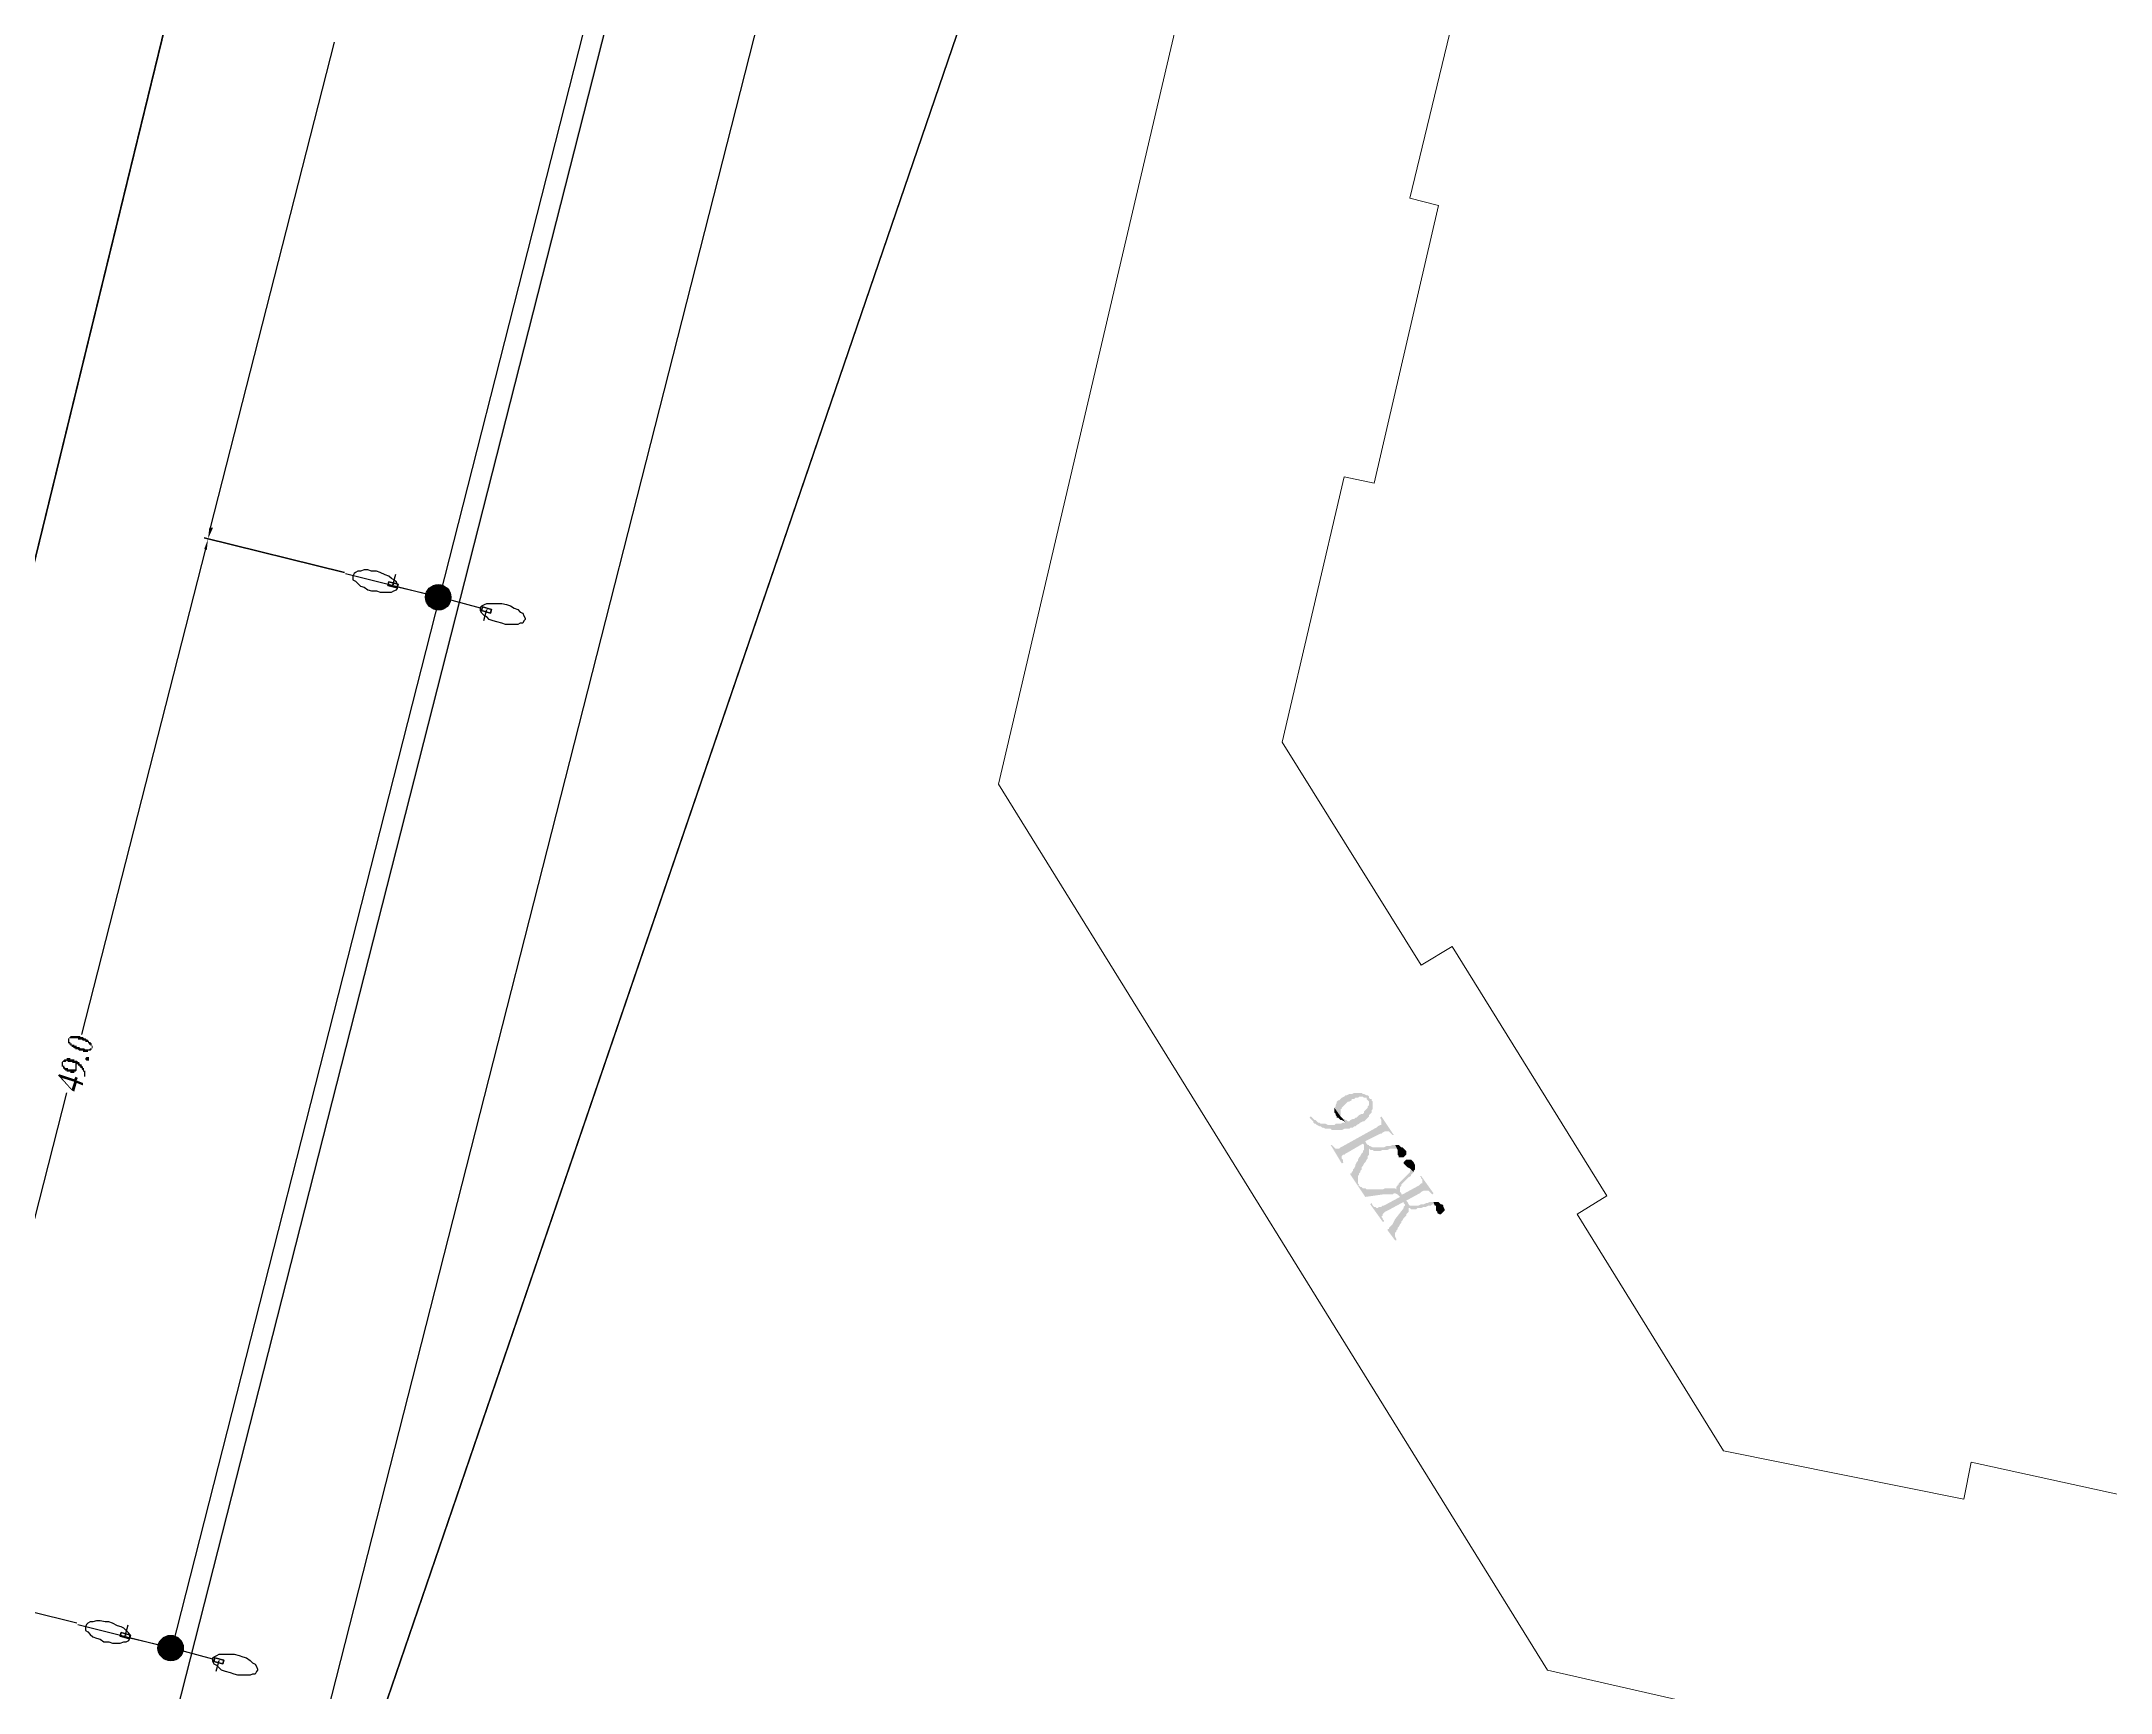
# Model space of a CAD drawing. Extents: x 243 to 885, y -99 to 1005.
# Drawn here: x 482.2 to 575.7, y 690.7 to 765.3 of the extents above; entities that cross this region are included whole.
import ezdxf

# ---------------------------------------------------------------- set-up
doc = ezdxf.new("R2010")
doc.units = 0
doc.header["$MEASUREMENT"] = 0
for name, color, linetype in [('DLXLUM01', 6, 'Continuous'), ('DLXLUMEX', 2, 'Continuous'), ('DLXSCENE', 7, 'Continuous'), ('PDF _Геометрия', 7, 'Continuous'), ('PDF _Сплошная заливка', 7, 'Continuous')]:
    doc.layers.add(name, color=color, linetype=linetype)

# ---------------------------------------------------------------- blocks, each defined once
blk = doc.blocks.new('*U30')
for p, q in [((-0.187, 0.139), (-0.232, -0.025)), ((-0.232, -0.025), (-0.187, 0.139)), ((-0.187, 0.139), (-0.232, -0.025)), ((-0.232, -0.025), (-0.187, 0.139)), ((0.232, 0.025), (-0.187, 0.139)), ((-0.187, 0.139), (-0.187, 0.139)), ((-0.187, 0.139), (0.232, 0.025)), ((0.232, 0.025), (-0.187, 0.139)), ((-0.187, 0.139), (-0.187, 0.139)), ((-0.187, 0.139), (0.232, 0.025)), ((0.187, -0.139), (0.232, 0.025)), ((0.187, -0.139), (0.232, 0.025)), ((0.232, 0.025), (0.187, -0.139)), ((0.232, 0.025), (0.187, -0.139)), ((0.232, 0.025), (0.232, 0.025)), ((0.232, 0.025), (0.232, 0.025)), ((-0.232, -0.025), (0.187, -0.139)), ((0.187, -0.139), (-0.232, -0.025)), ((-0.232, -0.025), (-0.232, -0.025)), ((-0.232, -0.025), (0.187, -0.139)), ((-0.232, -0.025), (-0.232, -0.025)), ((0.187, -0.139), (-0.232, -0.025)), ((0.187, -0.139), (0.187, -0.139)), ((0.187, -0.139), (0.187, -0.139))]:
    blk.add_line(p, q)
at = {"color": 1}
blk.add_line((0, 0), (-0.132, -0.482), dxfattribs=at)
at = {"layer": 'DLXLUMEX', "color": 7}
blk.add_text('1', height=0.1, dxfattribs=at).set_placement((0, 0))
blk = doc.blocks.new('*U31')
for p, q in [((-0.187, 0.139), (-0.232, -0.025)), ((-0.232, -0.025), (-0.187, 0.139)), ((-0.187, 0.139), (-0.232, -0.025)), ((-0.232, -0.025), (-0.187, 0.139)), ((0.232, 0.025), (-0.187, 0.139)), ((-0.187, 0.139), (-0.187, 0.139)), ((-0.187, 0.139), (0.232, 0.025)), ((0.232, 0.025), (-0.187, 0.139)), ((-0.187, 0.139), (-0.187, 0.139)), ((-0.187, 0.139), (0.232, 0.025)), ((0.187, -0.139), (0.232, 0.025)), ((0.232, 0.025), (0.187, -0.139)), ((0.187, -0.139), (0.232, 0.025)), ((0.232, 0.025), (0.187, -0.139)), ((0.232, 0.025), (0.232, 0.025)), ((0.232, 0.025), (0.232, 0.025)), ((-0.232, -0.025), (0.187, -0.139)), ((0.187, -0.139), (-0.232, -0.025)), ((-0.232, -0.025), (-0.232, -0.025)), ((-0.232, -0.025), (0.187, -0.139)), ((-0.232, -0.025), (-0.232, -0.025)), ((0.187, -0.139), (-0.232, -0.025)), ((0.187, -0.139), (0.187, -0.139)), ((0.187, -0.139), (0.187, -0.139))]:
    blk.add_line(p, q)
at = {"color": 1}
blk.add_line((0, 0), (-0.132, -0.482), dxfattribs=at)
at = {"layer": 'DLXLUMEX', "color": 7}
blk.add_text('1', height=0.1, dxfattribs=at).set_placement((0, 0))
blk = doc.blocks.new('*U43')
for p, q in [((-0.189, 0.138), (-0.232, -0.027)), ((-0.232, -0.027), (-0.189, 0.138)), ((-0.189, 0.138), (-0.232, -0.027)), ((-0.232, -0.027), (-0.189, 0.138)), ((0.232, 0.027), (-0.189, 0.138)), ((-0.189, 0.138), (-0.189, 0.138)), ((0.232, 0.027), (-0.189, 0.138)), ((-0.189, 0.138), (-0.189, 0.138)), ((-0.189, 0.138), (0.232, 0.027)), ((-0.189, 0.138), (0.232, 0.027)), ((0.189, -0.138), (0.232, 0.027)), ((0.232, 0.027), (0.189, -0.138)), ((0.189, -0.138), (0.232, 0.027)), ((0.232, 0.027), (0.189, -0.138)), ((0.232, 0.027), (0.232, 0.027)), ((0.232, 0.027), (0.232, 0.027)), ((-0.232, -0.027), (0.189, -0.138)), ((-0.232, -0.027), (0.189, -0.138)), ((0.189, -0.138), (-0.232, -0.027)), ((-0.232, -0.027), (-0.232, -0.027)), ((-0.232, -0.027), (-0.232, -0.027)), ((0.189, -0.138), (-0.232, -0.027)), ((0.189, -0.138), (0.189, -0.138)), ((0.189, -0.138), (0.189, -0.138))]:
    blk.add_line(p, q)
at = {"color": 1}
blk.add_line((0, 0), (0.127, 0.484), dxfattribs=at)
at = {"layer": 'DLXLUMEX', "color": 7}
blk.add_text('1', height=0.1, dxfattribs=at).set_placement((0, 0))
blk = doc.blocks.new('*U45')
for p, q in [((-0.189, 0.138), (-0.232, -0.027)), ((-0.232, -0.027), (-0.189, 0.138)), ((-0.189, 0.138), (-0.232, -0.027)), ((-0.232, -0.027), (-0.189, 0.138)), ((0.232, 0.027), (-0.189, 0.138)), ((-0.189, 0.138), (-0.189, 0.138)), ((-0.189, 0.138), (-0.189, 0.138)), ((-0.189, 0.138), (0.232, 0.027)), ((0.232, 0.027), (-0.189, 0.138)), ((-0.189, 0.138), (0.232, 0.027)), ((0.189, -0.138), (0.232, 0.027)), ((0.189, -0.138), (0.232, 0.027)), ((0.232, 0.027), (0.189, -0.138)), ((0.232, 0.027), (0.189, -0.138)), ((0.232, 0.027), (0.232, 0.027)), ((0.232, 0.027), (0.232, 0.027)), ((-0.232, -0.027), (0.189, -0.138)), ((0.189, -0.138), (-0.232, -0.027)), ((-0.232, -0.027), (-0.232, -0.027)), ((-0.232, -0.027), (0.189, -0.138)), ((-0.232, -0.027), (-0.232, -0.027)), ((0.189, -0.138), (-0.232, -0.027)), ((0.189, -0.138), (0.189, -0.138)), ((0.189, -0.138), (0.189, -0.138))]:
    blk.add_line(p, q)
at = {"color": 1}
blk.add_line((0, 0), (0.127, 0.484), dxfattribs=at)
at = {"layer": 'DLXLUMEX', "color": 7}
blk.add_text('1', height=0.1, dxfattribs=at).set_placement((0, 0))
blk = doc.blocks.new('*U46')
for p, q in [((253.475, 1057.35), (178.894, 751.915)), ((202.131, 735.118), (308.348, 1045.59))]:
    blk.add_line(p, q)

msp = doc.modelspace()

# ---------------------------------------------------------------- hatches: boundary and pattern name
at = {"layer": 'PDF _Сплошная заливка', "linetype": 'ByBlock', "transparency": 33554559}
for points in [[(551.775, 938.928), (551.663, 938.986), (485.537, 679.241), (485.594, 679.184)], [(500.377, 739.662), (500.601, 739.886), (500.657, 740.166), (500.601, 740.446), (500.377, 740.67), (500.097, 740.726), (499.817, 740.67), (499.593, 740.446), (499.537, 740.166), (499.593, 739.886), (499.817, 739.662), (500.097, 739.606)], [(483.355, 720.177), (483.355, 720.065), (483.411, 720.177), (483.411, 720.233), (483.467, 720.233), (483.523, 720.233), (483.579, 720.233), (483.635, 720.233), (483.691, 720.233), (483.747, 720.233), (483.803, 720.233), (483.803, 720.177), (483.859, 720.177), (483.915, 720.177), (483.971, 720.177), (484.027, 720.121), (484.083, 720.121), (484.139, 720.121), (484.139, 720.065), (484.195, 720.065), (484.251, 720.065), (484.251, 720.009), (484.307, 720.009), (484.307, 719.953), (484.363, 719.953), (484.363, 719.897), (484.419, 719.897), (484.419, 719.841), (484.363, 719.673), (484.419, 719.729), (484.419, 719.785), (484.475, 719.785), (484.475, 719.841), (484.475, 719.897), (484.419, 719.897), (484.419, 719.953), (484.419, 720.009), (484.363, 720.065), (484.307, 720.065), (484.307, 720.121), (484.251, 720.121), (484.251, 720.177), (484.195, 720.177), (484.139, 720.233), (484.083, 720.233), (484.027, 720.289), (483.971, 720.289), (483.915, 720.289), (483.915, 720.345), (483.859, 720.345), (483.803, 720.345), (483.747, 720.345), (483.691, 720.345), (483.635, 720.345), (483.579, 720.345), (483.523, 720.345), (483.467, 720.345), (483.467, 720.289), (483.411, 720.289), (483.411, 720.233), (483.355, 720.233)], [(483.355, 720.065), (483.355, 720.009), (483.411, 720.009), (483.411, 719.953), (483.467, 719.953), (483.467, 719.897), (483.523, 719.897), (483.523, 719.841), (483.579, 719.841), (483.635, 719.785), (483.691, 719.785), (483.691, 719.729), (483.747, 719.729), (483.803, 719.729), (483.859, 719.673), (483.915, 719.673), (483.971, 719.673), (484.027, 719.673), (484.027, 719.617), (484.083, 719.617), (484.139, 719.617), (484.195, 719.617), (484.251, 719.617), (484.251, 719.673), (484.307, 719.673), (484.363, 719.673), (484.419, 719.841), (484.419, 719.785), (484.363, 719.785), (484.307, 719.729), (484.251, 719.729), (484.195, 719.729), (484.139, 719.729), (484.083, 719.785), (484.027, 719.785), (483.971, 719.785), (483.915, 719.785), (483.859, 719.841), (483.803, 719.841), (483.747, 719.841), (483.747, 719.897), (483.691, 719.897), (483.635, 719.897), (483.635, 719.953), (483.579, 719.953), (483.523, 719.953), (483.523, 720.009), (483.467, 720.009), (483.467, 720.065), (483.411, 720.065), (483.411, 720.121), (483.411, 720.177)], [(483.075, 719.113), (483.075, 719.001), (483.131, 719.113), (483.131, 719.169), (483.187, 719.169), (483.243, 719.169), (483.299, 719.225), (483.355, 719.169), (483.411, 719.169), (483.467, 719.169), (483.523, 719.169), (483.579, 719.113), (483.635, 719.113), (483.691, 719.113), (483.691, 719.057), (483.691, 719.001), (483.747, 719.057), (483.803, 719.057), (483.803, 719.001), (483.859, 719.001), (483.859, 718.945), (483.915, 718.945), (483.915, 718.889), (483.971, 718.889), (483.971, 718.833), (484.027, 718.777), (484.027, 718.721), (484.083, 718.721), (484.083, 718.665), (484.083, 718.609), (484.083, 718.553), (484.083, 718.497), (484.139, 718.497), (484.139, 718.553), (484.139, 718.609), (484.139, 718.665), (484.139, 718.721), (484.139, 718.777), (484.083, 718.777), (484.083, 718.833), (484.083, 718.889), (484.027, 718.889), (484.027, 718.945), (483.971, 719.001), (483.971, 719.057), (483.915, 719.057), (483.859, 719.113), (483.859, 719.169), (483.803, 719.169), (483.747, 719.225), (483.691, 719.225), (483.635, 719.225), (483.635, 719.281), (483.579, 719.281), (483.523, 719.281), (483.467, 719.281), (483.467, 719.337), (483.411, 719.337), (483.355, 719.337), (483.299, 719.337), (483.299, 719.281), (483.243, 719.281), (483.187, 719.281), (483.131, 719.225), (483.075, 719.169)], [(483.075, 719.001), (483.075, 718.945), (483.131, 718.945), (483.131, 718.889), (483.187, 718.833), (483.243, 718.777), (483.299, 718.777), (483.299, 718.721), (483.355, 718.721), (483.411, 718.721), (483.467, 718.721), (483.467, 718.665), (483.523, 718.665), (483.579, 718.665), (483.635, 718.665), (483.635, 718.721), (483.691, 718.945), (483.691, 718.889), (483.691, 718.833), (483.635, 718.833), (483.579, 718.833), (483.523, 718.833), (483.467, 718.833), (483.411, 718.833), (483.355, 718.833), (483.355, 718.889), (483.299, 718.889), (483.243, 718.889), (483.187, 718.945), (483.187, 719.001), (483.131, 719.001), (483.131, 719.057), (483.131, 719.113)], [(484.139, 719.337), (484.195, 719.393), (484.251, 719.393), (484.307, 719.393), (484.307, 719.337), (484.307, 719.281), (484.307, 719.225), (484.251, 719.225), (484.195, 719.225), (484.139, 719.281), (484.139, 719.337)], [(482.963, 718.609), (482.908, 718.553), (483.523, 717.881), (483.635, 717.825), (483.747, 718.217), (484.027, 718.105), (484.027, 718.217), (483.747, 718.329), (483.803, 718.441), (483.691, 718.497), (483.635, 718.385), (483.523, 717.937), (483.075, 718.441)], [(482.963, 718.609), (483.075, 718.441), (483.635, 718.273), (483.523, 717.937), (483.635, 718.385)], [(483.691, 719.001), (483.691, 718.945), (483.635, 718.721), (483.691, 718.721), (483.747, 718.777), (483.747, 718.833), (483.747, 718.889), (483.747, 718.945), (483.747, 719.001), (483.747, 719.057)], [(542.259, 717.489), (542.203, 717.489), (542.147, 717.545), (542.147, 717.601), (542.091, 717.657), (542.035, 717.657), (541.923, 717.713), (542.091, 717.433), (542.147, 717.377), (542.147, 717.321), (542.147, 717.265), (542.147, 717.209), (542.091, 717.153), (542.091, 717.097), (542.035, 717.041), (541.979, 716.985), (541.923, 716.929), (541.923, 716.873), (541.867, 716.817), (541.811, 716.817), (541.699, 716.761), (541.643, 716.705), (541.587, 716.649), (541.531, 716.649), (541.475, 716.593), (541.419, 716.593), (541.307, 716.537), (541.251, 716.481), (541.195, 716.481), (541.139, 716.537), (541.083, 716.537), (541.027, 716.593), (540.971, 716.593), (541.083, 716.425), (541.027, 716.425), (540.971, 716.425), (540.859, 716.369), (540.803, 716.369), (540.691, 716.369), (540.635, 716.369), (540.579, 716.313), (540.467, 716.313), (540.411, 716.313), (540.355, 716.313), (540.299, 716.313), (540.187, 716.369), (540.131, 716.369), (540.019, 716.369), (539.963, 716.369), (539.907, 716.425), (539.851, 716.425), (539.795, 716.481), (539.739, 716.537), (539.683, 716.537), (539.627, 716.593), (539.571, 716.649), (539.515, 716.705), (539.459, 716.649), (539.515, 716.593), (539.571, 716.537), (539.627, 716.481), (539.627, 716.425), (539.683, 716.369), (539.739, 716.369), (539.795, 716.313), (539.907, 716.257), (539.963, 716.257), (540.019, 716.201), (540.075, 716.201), (540.187, 716.145), (540.243, 716.145), (540.299, 716.145), (540.411, 716.145), (540.467, 716.089), (540.579, 716.089), (540.635, 716.089), (540.691, 716.089), (540.803, 716.089), (540.859, 716.089), (540.915, 716.089), (541.027, 716.145), (541.083, 716.145), (541.139, 716.145), (541.251, 716.145), (541.307, 716.201), (541.419, 716.201), (541.475, 716.257), (541.531, 716.257), (541.587, 716.313), (541.699, 716.369), (541.755, 716.425), (541.867, 716.481), (541.923, 716.481), (541.979, 716.537), (542.035, 716.593), (542.091, 716.649), (542.147, 716.705), (542.147, 716.761), (542.203, 716.817), (542.259, 716.873), (542.259, 716.985), (542.315, 717.041), (542.315, 717.097), (542.315, 717.153), (542.315, 717.265), (542.315, 717.321), (542.315, 717.377), (542.259, 717.433)], [(541.923, 717.713), (541.867, 717.713), (541.811, 717.769), (541.643, 717.769), (541.531, 717.769), (541.475, 717.769), (541.363, 717.713), (541.307, 717.713), (541.251, 717.713), (541.139, 717.657), (541.083, 717.657), (541.027, 717.601), (540.915, 717.545), (540.859, 717.489), (540.803, 717.433), (540.747, 717.433), (540.691, 717.377), (540.691, 717.321), (540.635, 717.209), (540.635, 717.153), (540.579, 717.097), (540.859, 716.705), (540.859, 716.761), (540.859, 716.817), (540.859, 716.873), (540.859, 716.929), (540.859, 717.041), (540.915, 717.041), (540.915, 717.097), (540.971, 717.153), (541.027, 717.209), (541.083, 717.265), (541.139, 717.321), (541.195, 717.377), (541.251, 717.377), (541.363, 717.433), (541.363, 717.489), (541.475, 717.489), (541.531, 717.545), (541.643, 717.545), (541.699, 717.601), (541.755, 717.601), (541.811, 717.601), (541.867, 717.601), (541.923, 717.545), (542.035, 717.545), (542.035, 717.489), (542.091, 717.433)], [(543.266, 715.866), (542.706, 716.705), (542.65, 716.649), (542.706, 716.537), (542.706, 716.481), (542.706, 716.425), (542.706, 716.369), (542.706, 716.313), (542.65, 716.313), (542.538, 716.257), (542.482, 716.201), (540.971, 715.362), (540.859, 715.306), (540.803, 715.25), (540.747, 715.25), (540.691, 715.25), (540.635, 715.25), (540.579, 715.306), (540.523, 715.362), (540.467, 715.418), (540.411, 715.418), (540.915, 714.578), (541.027, 714.634), (540.971, 714.634), (540.971, 714.746), (540.915, 714.802), (540.915, 714.858), (540.915, 714.914), (540.971, 714.97), (541.027, 714.97), (541.083, 715.026), (541.195, 715.082), (541.867, 715.474), (542.147, 715.082), (542.147, 715.138), (542.147, 715.194), (542.147, 715.25), (542.203, 715.194), (542.259, 715.194), (541.979, 715.586), (542.65, 715.922), (542.706, 715.922), (542.762, 715.978), (542.874, 716.034), (542.93, 716.034), (542.986, 716.034), (543.042, 716.034), (543.098, 715.978), (543.154, 715.922), (543.21, 715.866)], [(540.971, 716.593), (540.915, 716.649), (540.859, 716.705), (540.579, 717.097), (540.579, 717.041), (540.579, 716.985), (540.579, 716.929), (540.579, 716.873), (540.635, 716.817), (540.635, 716.761), (540.691, 716.705), (540.691, 716.649), (540.747, 716.649), (540.803, 716.593), (540.859, 716.537), (540.915, 716.537), (541.027, 716.481), (541.083, 716.425)], [(542.147, 715.082), (541.867, 715.474), (541.923, 715.418), (541.923, 715.362), (541.923, 715.306), (541.923, 715.25), (541.923, 715.194), (541.867, 715.138), (541.867, 715.082), (541.811, 715.026), (541.755, 714.914), (541.699, 714.858), (541.643, 714.746), (541.643, 714.69), (541.587, 714.634), (541.531, 714.522), (541.531, 714.466), (541.475, 714.354), (541.419, 714.298), (541.419, 714.242), (541.363, 714.186), (541.363, 714.13), (541.307, 714.13), (541.307, 714.074), (541.643, 713.57), (541.699, 713.626), (541.643, 713.682), (541.643, 713.738), (541.643, 713.794), (541.643, 713.85), (541.643, 713.906), (541.643, 713.962), (541.643, 714.018), (541.699, 714.074), (541.699, 714.13), (541.755, 714.186), (541.755, 714.242), (541.811, 714.298), (541.811, 714.41), (541.867, 714.466), (541.923, 714.578), (541.979, 714.634), (542.035, 714.746), (542.091, 714.802), (542.091, 714.914), (542.147, 714.97), (542.147, 715.026)], [(543.322, 715.418), (543.21, 715.418), (543.098, 715.362), (542.93, 715.362), (542.818, 715.306), (542.762, 715.306), (542.65, 715.306), (542.594, 715.306), (542.538, 715.306), (542.426, 715.306), (542.371, 715.306), (542.315, 715.306), (542.203, 715.362), (542.147, 715.362), (542.147, 715.418), (542.091, 715.418), (542.035, 715.474), (541.979, 715.586), (542.259, 715.194), (542.315, 715.194), (542.371, 715.138), (542.426, 715.138), (542.482, 715.138), (542.594, 715.138), (542.65, 715.138), (542.762, 715.194), (542.874, 715.194), (542.93, 715.194), (542.986, 715.194), (543.098, 715.25), (543.21, 715.25), (543.266, 715.25), (543.322, 715.25), (543.378, 715.25), (543.434, 715.194)], [(543.77, 715.194), (543.714, 715.25), (543.658, 715.306), (543.602, 715.306), (543.546, 715.362), (543.49, 715.418), (543.434, 715.418), (543.322, 715.418), (543.434, 715.194), (543.434, 715.138), (543.434, 715.082), (543.434, 715.026), (543.434, 714.97), (543.49, 714.914), (543.49, 714.858), (543.602, 714.858), (543.658, 714.858), (543.714, 714.858), (543.77, 714.914), (543.826, 714.97), (543.826, 715.026), (543.826, 715.082), (543.826, 715.138)], [(544.162, 714.634), (544.106, 714.69), (544.05, 714.746), (543.994, 714.746), (543.938, 714.746), (543.882, 714.746), (543.826, 714.746), (543.77, 714.69), (543.714, 714.634), (543.714, 714.578), (543.77, 714.522), (543.826, 714.466), (543.882, 714.41), (543.994, 714.354), (544.162, 714.186), (544.162, 714.242), (544.218, 714.298), (544.218, 714.354), (544.218, 714.41), (544.218, 714.466), (544.218, 714.522)], [(545.058, 712.842), (544.89, 712.842), (544.778, 712.786), (544.722, 712.786), (544.61, 712.73), (544.498, 712.73), (544.386, 712.674), (544.33, 712.674), (544.274, 712.674), (544.218, 712.674), (544.162, 712.674), (544.106, 712.674), (543.994, 712.674), (543.938, 712.73), (543.882, 712.842), (543.378, 713.514), (543.378, 713.402), (543.322, 713.458), (543.266, 713.458), (543.21, 713.458), (543.098, 713.458), (542.986, 713.458), (542.874, 713.458), (542.762, 713.402), (542.65, 713.402), (542.538, 713.402), (542.482, 713.402), (542.371, 713.402), (542.315, 713.402), (542.259, 713.402), (542.203, 713.402), (542.147, 713.402), (542.091, 713.402), (542.035, 713.402), (541.979, 713.458), (541.867, 713.458), (541.811, 713.514), (541.755, 713.514), (541.699, 713.57), (541.643, 713.57), (541.979, 713.066), (542.762, 713.178), (542.874, 713.178), (542.986, 713.178), (543.098, 713.178), (543.21, 713.178), (543.266, 713.234), (543.322, 713.234), (543.434, 713.178), (543.49, 713.122), (543.714, 712.786), (543.938, 712.506), (543.938, 712.562), (543.994, 712.562), (544.05, 712.506), (544.162, 712.506), (544.218, 712.506), (544.274, 712.506), (544.33, 712.562), (544.386, 712.562), (544.498, 712.562), (544.61, 712.618), (544.666, 712.618), (544.722, 712.618), (544.834, 712.674), (544.946, 712.674), (545.002, 712.73), (545.058, 712.73), (545.114, 712.73), (545.114, 712.674)], [(544.162, 714.186), (543.994, 714.354), (544.05, 714.298), (543.994, 714.242), (543.994, 714.186), (543.938, 714.13), (543.882, 714.074), (543.77, 713.962), (543.714, 713.906), (543.658, 713.85), (543.602, 713.794), (543.546, 713.738), (543.49, 713.682), (543.49, 713.626), (543.434, 713.626), (543.434, 713.57), (543.378, 713.514), (543.882, 712.842), (543.602, 713.234), (543.546, 713.29), (543.546, 713.346), (543.546, 713.402), (543.546, 713.458), (543.546, 713.514), (543.602, 713.57), (543.602, 713.626), (543.658, 713.682), (543.714, 713.738), (543.77, 713.794), (543.826, 713.85), (543.882, 713.906), (543.938, 713.962), (544.05, 714.018), (544.05, 714.074), (544.106, 714.13)], [(545.058, 713.234), (544.498, 714.018), (544.442, 713.962), (544.498, 713.962), (544.498, 713.906), (544.554, 713.85), (544.554, 713.794), (544.554, 713.738), (544.554, 713.682), (544.498, 713.682), (544.442, 713.626), (544.386, 713.57), (544.274, 713.514), (543.658, 713.178), (543.602, 713.178), (543.602, 713.234), (543.882, 712.842), (543.826, 712.898), (544.442, 713.234), (544.498, 713.29), (544.61, 713.346), (544.666, 713.346), (544.722, 713.346), (544.778, 713.346), (544.834, 713.346), (544.89, 713.29), (544.946, 713.234), (545.002, 713.178)], [(543.714, 712.786), (543.49, 713.122), (543.546, 713.066), (542.818, 712.674), (542.762, 712.674), (542.706, 712.618), (542.594, 712.618), (542.538, 712.562), (542.482, 712.562), (542.426, 712.618), (542.371, 712.618), (542.315, 712.674), (542.259, 712.786), (542.203, 712.73), (542.762, 711.946), (542.818, 711.946), (542.818, 712.002), (542.762, 712.058), (542.762, 712.114), (542.706, 712.17), (542.762, 712.226), (542.762, 712.282), (542.818, 712.338), (542.874, 712.394), (542.986, 712.45), (543.714, 712.842)], [(543.938, 712.506), (543.714, 712.786), (543.77, 712.73), (543.77, 712.674), (543.714, 712.618), (543.714, 712.562), (543.322, 712.058), (543.266, 711.946), (543.21, 711.834), (543.154, 711.778), (543.098, 711.722), (543.042, 711.666), (543.042, 711.61), (542.986, 711.61), (542.986, 711.554), (543.322, 711.106), (543.378, 711.106), (543.378, 711.162), (543.322, 711.274), (543.322, 711.33), (543.322, 711.386), (543.322, 711.442), (543.378, 711.498), (543.378, 711.554), (543.434, 711.61), (543.434, 711.666), (543.49, 711.722), (543.546, 711.834), (543.602, 711.89), (543.602, 711.946), (543.658, 712.002), (543.714, 712.114), (543.77, 712.17), (543.826, 712.226), (543.826, 712.282), (543.882, 712.338), (543.938, 712.394)], [(545.506, 712.674), (545.45, 712.73), (545.394, 712.73), (545.338, 712.786), (545.282, 712.842), (545.17, 712.842), (545.114, 712.842), (545.058, 712.842), (545.114, 712.674), (545.17, 712.674), (545.17, 712.618), (545.17, 712.506), (545.17, 712.45), (545.226, 712.394), (545.226, 712.338), (545.338, 712.282), (545.394, 712.282), (545.45, 712.338), (545.506, 712.394), (545.562, 712.45), (545.562, 712.506), (545.506, 712.618)], [(488.283, 692.181), (488.507, 692.405), (488.563, 692.685), (488.507, 692.965), (488.283, 693.189), (488.003, 693.245), (487.723, 693.189), (487.499, 692.965), (487.443, 692.685), (487.499, 692.405), (487.723, 692.181), (488.003, 692.125)]]:
    msp.add_hatch(color=256, dxfattribs=at).paths.add_polyline_path(points)
h = msp.add_hatch(color=256, dxfattribs=at)
h.paths.add_polyline_path([(489.906, 743.301), (489.738, 743.301), (489.682, 742.797)])
h.paths.add_polyline_path([(489.515, 742.35), (489.626, 742.294), (489.682, 742.797)])

# ---------------------------------------------------------------- linework, layer by layer
at = {"layer": 'PDF _Геометрия', "linetype": 'ByBlock', "lineweight": 25}
for points in [[(485.594, 679.241), (568.629, 1005.336)], [(575.46, 1005.336), (494.048, 685.734)], [(489.794, 743.301), (495.394, 765.25)], [(489.57, 742.35), (483.971, 720.401)], [(502.001, 739.662), (500.153, 740.166), (498.249, 740.614)], [(477.7, 695.821), (483.299, 717.769)], [(483.747, 693.805), (477.42, 695.373)], [(489.906, 692.181), (488.059, 692.685), (486.155, 693.133)]]:
    msp.add_lwpolyline(points, dxfattribs=at)
at = {"layer": 'PDF _Геометрия', "color": 3, "linetype": 'ByBlock', "lineweight": 25}
msp.add_lwpolyline([(545.057, 1000.691), (599.929, 988.931), (493.714, 678.461), (504.407, 641.447), (324.731, -66.338), (291.584, -56.652), (468.909, 649.565), (472.101, 649.565), (480.667, 670.736), (470.477, 695.258)], close=True, dxfattribs=at)
at = {"layer": 'PDF _Геометрия', "color": 1, "linetype": 'ByBlock', "lineweight": 25}
msp.add_lwpolyline([(488.057, 692.681), (562.806, 986.243)], dxfattribs=at)
at = {"layer": 'PDF _Геометрия', "linetype": 'ByBlock', "lineweight": 18}
for points in [[(617.287, 676.392), (550.209, 691.677), (525.405, 731.711), (535.819, 776.224)], [(617.287, 676.392), (550.209, 691.677), (525.405, 731.711), (535.819, 776.224)], [(546.01, 766.538), (543.994, 758.195), (545.282, 757.859), (542.371, 745.317), (541.027, 745.597), (538.227, 733.615), (544.498, 723.536), (545.898, 724.376), (552.897, 713.122), (551.553, 712.282), (558.16, 701.588), (569.022, 699.404), (569.358, 701.084), (583.188, 698.06)], [(546.01, 766.538), (543.994, 758.195), (545.282, 757.859), (542.371, 745.317), (541.027, 745.597), (538.227, 733.615), (544.498, 723.536), (545.898, 724.376), (552.897, 713.122), (551.553, 712.282), (558.16, 701.588), (569.022, 699.404), (569.358, 701.084), (583.188, 698.06)]]:
    msp.add_lwpolyline(points, dxfattribs=at)
at = {"layer": 'PDF _Геометрия', "linetype": 'ByBlock', "lineweight": 25}
for points in [[(489.515, 742.853), (495.842, 741.286)], [(496.233, 741.118), (496.233, 740.95), (496.345, 740.894), (496.457, 740.782), (496.569, 740.67), (496.737, 740.614), (496.905, 740.502), (497.073, 740.446), (497.297, 740.446), (497.465, 740.39), (497.633, 740.39), (497.801, 740.39), (497.969, 740.39), (498.081, 740.446), (498.193, 740.502), (498.249, 740.558), (498.249, 740.67), (498.249, 740.726), (498.193, 740.838), (498.081, 740.95), (497.969, 741.006), (497.857, 741.118), (497.689, 741.174), (497.465, 741.286), (497.297, 741.342), (497.073, 741.342), (496.905, 741.398), (496.737, 741.398), (496.569, 741.342), (496.457, 741.342), (496.345, 741.286), (496.289, 741.23)], [(504.016, 739.158), (503.96, 739.102), (503.904, 738.99), (503.792, 738.99), (503.68, 738.934), (503.512, 738.934), (503.344, 738.934), (503.12, 738.934), (502.952, 738.99), (502.729, 739.046), (502.561, 739.102), (502.393, 739.158), (502.281, 739.27), (502.169, 739.326), (502.057, 739.438), (502.001, 739.55), (502.001, 739.606), (502.001, 739.718), (502.057, 739.774), (502.169, 739.83), (502.281, 739.886), (502.449, 739.886), (502.617, 739.886), (502.784, 739.886), (502.952, 739.886), (503.176, 739.83), (503.344, 739.774), (503.512, 739.662), (503.68, 739.606), (503.792, 739.494), (503.904, 739.438), (503.96, 739.326), (504.016, 739.214)], [(484.139, 693.637), (484.139, 693.469), (484.251, 693.413), (484.363, 693.301), (484.475, 693.189), (484.643, 693.133), (484.811, 693.077), (484.979, 692.965), (485.203, 692.965), (485.371, 692.909), (485.539, 692.909), (485.707, 692.909), (485.875, 692.965), (485.987, 692.965), (486.099, 693.021), (486.155, 693.133), (486.155, 693.189), (486.155, 693.301), (486.099, 693.357), (485.987, 693.469), (485.875, 693.581), (485.763, 693.637), (485.595, 693.693), (485.371, 693.805), (485.203, 693.861), (485.035, 693.861), (484.811, 693.917), (484.643, 693.917), (484.475, 693.861), (484.363, 693.861), (484.251, 693.805), (484.195, 693.749)], [(491.922, 691.677), (491.866, 691.621), (491.81, 691.509), (491.698, 691.509), (491.586, 691.453), (491.418, 691.453), (491.25, 691.453), (491.026, 691.453), (490.858, 691.509), (490.69, 691.565), (490.466, 691.621), (490.298, 691.677), (490.186, 691.789), (490.074, 691.901), (489.962, 691.957), (489.906, 692.069), (489.906, 692.125), (489.906, 692.237), (489.962, 692.293), (490.074, 692.349), (490.186, 692.405), (490.354, 692.405), (490.522, 692.405), (490.69, 692.405), (490.858, 692.405), (491.082, 692.349), (491.25, 692.293), (491.418, 692.237), (491.586, 692.125), (491.698, 692.013), (491.81, 691.957), (491.866, 691.845), (491.922, 691.733)]]:
    msp.add_lwpolyline(points, close=True, dxfattribs=at)
at = {"layer": 'PDF _Геометрия', "color": 2, "linetype": 'ByBlock', "lineweight": 25}
for points in [[(495.898, 741.23), (500.153, 740.166)], [(483.803, 693.749), (488.059, 692.685)]]:
    msp.add_lwpolyline(points, dxfattribs=at)
at = {"layer": 'PDF _Геометрия', "linetype": 'ByBlock', "lineweight": 25}
for centre, radius in [((500.086, 740.166), 0.571), ((500.086, 740.166), 0.571), ((500.097, 740.147), 0.56), ((487.992, 692.685), 0.571), ((487.992, 692.685), 0.571), ((488.003, 692.666), 0.56)]:
    msp.add_circle(centre, radius, dxfattribs=at)

# ---------------------------------------------------------------- block references
at = {"layer": 'DLXLUM01'}
for name, p in [('*U43', (498.035, 740.722)), ('*U31', (502.265, 739.586)), ('*U45', (485.941, 693.241)), ('*U30', (490.171, 692.105))]:
    msp.add_blockref(name, p, dxfattribs=at)
at = {"layer": 'DLXSCENE'}
msp.add_blockref('*U46', (291.582, -56.659), dxfattribs=at)

doc.saveas('drawing.dxf')
